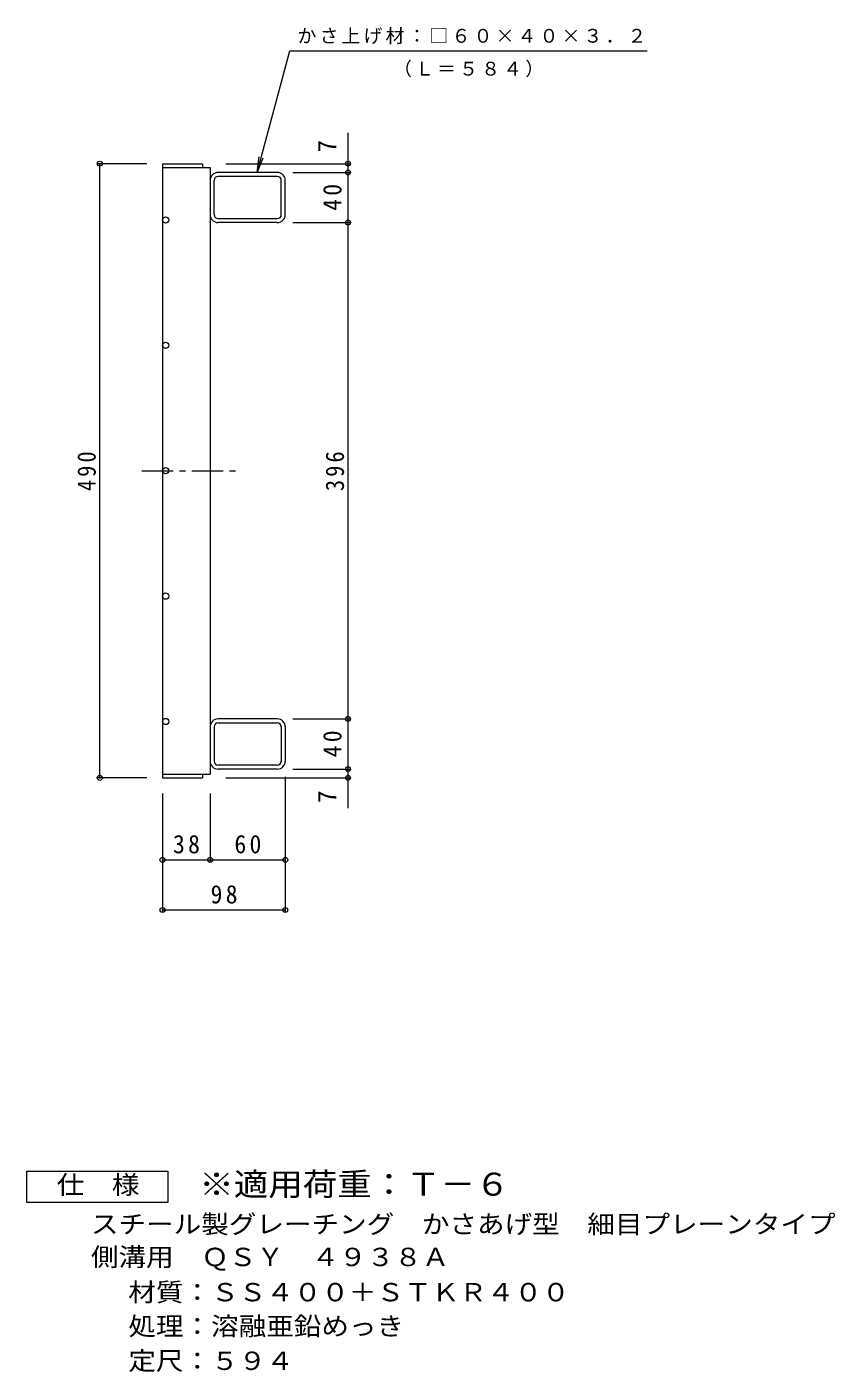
# Model space of a CAD drawing. Units: millimetres, scale not verified. Extents: x -653 to 892, y -682 to 635.
# Drawn here: x 247 to 892, y -501 to 572 of the extents above; entities that cross this region are included whole.
import ezdxf
from ezdxf.enums import TextEntityAlignment as Align

# ---------------------------------------------------------------- set-up
doc = ezdxf.new("R2010")
doc.units = ezdxf.units.MM
doc.header["$LTSCALE"] = 5
doc.header["$PDMODE"] = 32
doc.header["$PDSIZE"] = 4
doc.linetypes.add('CHAIN1', pattern=[8, 5, -1, 1, -1])
for name, color, linetype, lineweight in [('A-1_ピット', 2, 'Continuous', 9), ('A-2_蓋', 3, 'Continuous', 9), ('A-4_寸法', 7, 'Continuous', 9), ('F-4_F-4ﾚｲﾔ', 2, 'Continuous', 9)]:
    doc.layers.add(name, color=color, linetype=linetype, lineweight=lineweight)
doc.layers.add('F-5_F-5ﾚｲﾔ', color=2, linetype='Continuous')
doc.styles.add('ＭＳ ゴシック', font='')
doc.styles.get('ＭＳ ゴシック').set_extended_font_data('MS Gothic')

msp = doc.modelspace()

# ---------------------------------------------------------------- linework, layer by layer
at = {"layer": 'A-1_ピット'}
for p, q in [((447.005, 456.327), (399.805, 456.327)), ((447.005, 453.127), (399.805, 453.127)), ((396.605, 422.727), (396.605, 449.927)), ((450.205, 422.727), (450.205, 449.927)), ((453.405, 422.727), (453.405, 449.927)), ((399.805, 419.527), (447.005, 419.527)), ((447.005, 416.327), (399.805, 416.327)), ((396.605, 13.927), (396.605, -13.273)), ((447.005, 20.327), (399.805, 20.327)), ((399.805, 17.127), (447.005, 17.127)), ((450.205, 13.927), (450.205, -13.273)), ((453.405, 13.927), (453.405, -13.273)), ((447.005, -16.473), (399.805, -16.473)), ((447.005, -19.673), (399.805, -19.673))]:
    msp.add_line(p, q, dxfattribs=at)
for centre, radius, start, end in [((399.805, 449.927), 6.4, 90, 180), ((399.805, 449.927), 3.2, 90, 180), ((447.005, 449.927), 6.4, 0, 90), ((447.005, 449.927), 3.2, 0, 90), ((399.805, 422.727), 6.4, 180, 270), ((399.805, 422.727), 3.2, 180, 270), ((447.005, 422.727), 6.4, 270, 0), ((447.005, 422.727), 3.2, 270, 0), ((399.805, 13.927), 6.4, 90, 180), ((399.805, 13.927), 3.2, 90, 180), ((447.005, 13.927), 6.4, 0, 90), ((447.005, 13.927), 3.2, 0, 90), ((399.805, -13.273), 6.4, 180, 270), ((399.805, -13.273), 3.2, 180, 270), ((447.005, -13.273), 3.2, 270, 0), ((447.005, -13.273), 6.4, 270, 0)]:
    msp.add_arc(centre, radius, start, end, dxfattribs=at)
at = {"layer": 'A-2_蓋'}
for p, q in [((355.405, 463.327), (355.405, -26.673)), ((355.405, -23.673), (393.405, -23.673)), ((355.405, -26.673), (387.406, -26.673)), ((387.406, -23.673), (387.406, -26.673))]:
    msp.add_line(p, q, dxfattribs=at)
at = {"layer": 'A-2_蓋', "linetype": 'CHAIN1'}
msp.add_line((338.886, 218.327), (413.596, 218.327), dxfattribs=at)
at = {"layer": 'A-2_蓋'}
for points in [[(355.405, 463.327), (387.406, 463.327), (387.406, 460.327)], [(355.405, 460.327), (393.405, 460.327), (393.405, -23.673)]]:
    msp.add_lwpolyline(points, dxfattribs=at)
for centre in [(357.905, 418.326), (357.905, 318.326), (357.905, 218.326), (357.905, 118.326), (357.905, 18.326)]:
    msp.add_circle(centre, 2.5, dxfattribs=at)
at = {"layer": 'A-4_寸法'}
for p, q in [((503.405, -50.854), (503.405, 488.051)), ((342.905, 463.327), (303.905, 463.327)), ((305.405, -26.673), (305.405, 463.327)), ((405.905, 463.327), (504.905, 463.327)), ((430.905, 456.327), (432.537, 468.72)), ((430.905, 456.327), (435.689, 467.875)), ((459.505, 456.327), (504.905, 456.327)), ((459.505, 416.327), (504.905, 416.327)), ((459.505, 20.327), (504.905, 20.327)), ((459.505, -19.673), (504.905, -19.673)), ((342.905, -26.673), (303.905, -26.673)), ((405.905, -26.673), (504.905, -26.673)), ((453.405, -25.773), (453.405, -133.578)), ((355.405, -39.173), (355.405, -133.578)), ((393.405, -39.173), (393.405, -93.578)), ((355.405, -92.078), (453.405, -92.078)), ((355.405, -132.078), (453.405, -132.078))]:
    msp.add_line(p, q, dxfattribs=at)
msp.add_lwpolyline([(430.905, 456.327), (456.896, 553.327), (742.08, 553.327)], dxfattribs=at)
for p in [(305.405, 463.327), (503.405, 463.327), (503.405, 456.327), (503.405, 416.327), (503.405, 20.327), (503.405, -19.673), (305.405, -26.673), (503.405, -26.673), (355.405, -92.078), (393.405, -92.078), (453.405, -92.078), (355.405, -132.078), (453.405, -132.078)]:
    msp.add_point(p, dxfattribs=at)
at = {"layer": 'F-4_F-4ﾚｲﾔ'}
msp.add_lwpolyline([(247.297, -365.473), (247.297, -340.473), (359.797, -340.473), (359.797, -365.473)], close=True, dxfattribs=at)

# ---------------------------------------------------------------- texts
at = {"layer": 'A-4_寸法', "color": 2, "style": 'ＭＳ ゴシック'}
for p in [(498.405, 472.21), (498.405, -46.706)]:
    msp.add_text('7', height=14.66, rotation=90, dxfattribs=at).set_placement(p, align=Align.BOTTOM_LEFT)
at = {"layer": 'A-4_寸法', "char_height": 11, "attachment_point": 7, "style": 'ＭＳ ゴシック'}
for s, insert in [('\\T1.17;かさ上げ材：□６０×４０×３．２', (463.117, 558.653)), ('\\T1.17;（Ｌ＝５８４）', (539.432, 532.177))]:
    msp.add_mtext(s, dxfattribs=dict(at, insert=insert))
at = {"layer": 'A-4_寸法', "color": 2, "char_height": 14.66, "attachment_point": 7, "rotation": 90, "style": 'ＭＳ ゴシック'}
for s, insert in [('\\T1.27;\\W0.95;40', (498.405, 425.702)), ('\\T1.27;\\W0.9;490', (302.405, 202.077)), ('\\T1.27;\\W0.9;396', (500.405, 202.077)), ('\\T1.27;\\W0.95;40', (498.405, -10.298))]:
    msp.add_mtext(s, dxfattribs=dict(at, insert=insert))
at = {"layer": 'A-4_寸法', "color": 2, "char_height": 14.66, "attachment_point": 7, "style": 'ＭＳ ゴシック'}
for s, insert in [('\\T1.27;\\W0.95;38', (363.78, -87.078)), ('\\T1.27;\\W0.95;60', (412.78, -87.078)), ('\\T1.27;\\W0.95;98', (393.78, -127.078))]:
    msp.add_mtext(s, dxfattribs=dict(at, insert=insert))
at = {"layer": 'F-4_F-4ﾚｲﾔ', "style": 'ＭＳ ゴシック', "width": 1.1}
for s, p in [('仕\u3000様', (271.047, -362.973)), ('スチール製グレーチング\u3000かさあげ型\u3000細目プレーンタイプ', (298.342, -394.433)), ('側溝用\u3000ＱＳＹ\u3000４９３８Ａ', (298.342, -420.612)), ('材質：ＳＳ４００＋ＳＴＫＲ４００', (328.198, -448.687)), ('処理：溶融亜鉛めっき', (328.198, -475.825)), ('定尺：５９４', (328.198, -503.431))]:
    msp.add_text(s, height=14.66, dxfattribs=at).set_placement(p, align=Align.BOTTOM_LEFT)
at = {"layer": 'F-5_F-5ﾚｲﾔ', "color": 3, "style": 'ＭＳ ゴシック', "width": 1.1}
msp.add_text('※適用荷重：Ｔ－６', height=18.33, dxfattribs=at).set_placement((384.797, -365.473), align=Align.BOTTOM_LEFT)

doc.saveas('drawing.dxf')
